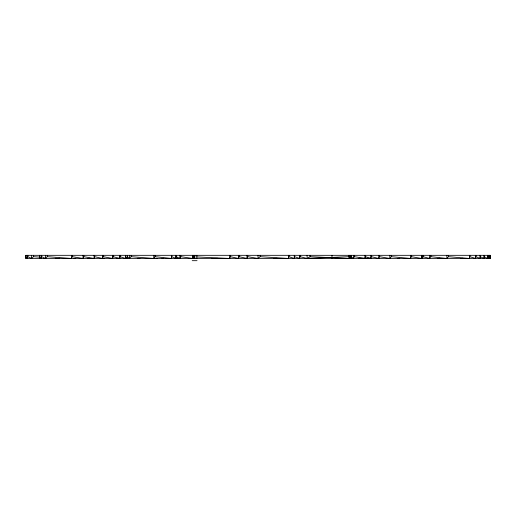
<?xml version="1.0" encoding="UTF-8"?>
<svg xmlns="http://www.w3.org/2000/svg" width="516" height="516" viewBox="0 0 516 516"><rect width="100%" height="100%" fill="white"/><g stroke="black" fill="none" stroke-linecap="round" stroke-linejoin="round"><path stroke-width="0.77" d="M421.643 258.445L421.707 255.317L421.643 258.445L411.375 256.704L410.588 258.445L391.283 256.704L389.799 258.445L379.531 256.704L378.744 258.445L371.352 256.704L371.352 255.317M487.639 255.317L487.639 256.704L488.871 258.445L488.936 256.704L487.639 256.704L487.549 258.445L484.26 256.704L484.26 255.317M25.8 258.445L25.8 255.317L490.2 255.317L490.2 258.445L25.8 258.445L25.929 255.317M39.79 255.317L39.661 258.445L39.661 255.317M120.125 255.317L120.125 256.704L125.465 258.445L125.594 255.317M300.112 255.317L300.112 256.704L307.091 258.445L310.084 256.704L349.113 258.445L349.235 255.317M125.594 256.704L127.233 258.445L127.394 255.317M349.235 256.704L350.88 258.445L351.067 255.317M480.312 255.317L480.312 256.704L484.008 258.445L484.26 256.704M25.929 256.704L27.567 258.445L27.851 255.317M39.79 256.704L41.435 258.445L41.712 255.317M176.169 255.317L175.885 258.445L171.776 256.704L171.776 255.317M475.92 255.317L475.92 256.704L480.028 258.445L480.312 256.704M127.394 256.704L129.445 258.445L131.18 256.704L153.774 258.445L155.032 256.704L171.467 258.445L171.776 256.704M469.85 255.317L469.85 256.704L475.604 258.445L475.92 256.704M288.928 255.317L288.928 256.704L294.268 258.445L294.642 255.317M113.146 255.317L113.146 256.704L119.718 258.445L120.125 256.704M239.14 255.317L239.14 256.704L246.945 258.445L247.732 256.704L258 258.445L260.174 256.704L288.515 258.445L288.928 256.704M351.067 256.704L353.531 258.445L354.35 256.704L365.031 258.445L365.444 255.317M489.452 257.865L489.729 255.317M423.036 255.317L423.036 256.704L429.609 258.445L430.834 256.704L446.856 258.445L448.462 256.704L469.412 258.445L469.85 256.704M94.66 255.317L94.66 256.704L102.465 258.445L103.194 256.704L112.643 258.445L113.146 256.704M421.707 256.704L422.533 258.445L423.036 256.704M294.642 256.704L299.577 258.445L300.112 256.704M365.444 256.704L370.785 258.445L371.352 256.704M41.712 256.704L45.414 258.445L47.272 256.704L71.505 258.445L72.324 256.704L83.005 258.445L83.792 256.704L94.067 258.445L94.66 256.704M230.323 255.317L230.323 256.704L238.54 258.445L239.14 256.704M196.712 256.955L229.691 258.445L230.323 256.704M193.352 255.317L192.694 258.445L180.781 256.704L179.865 258.445L176.169 256.704M27.851 256.704L31.547 258.445L33.405 256.704L33.405 255.317M74.007 258.445L75.555 258.239M87.875 258.445L89.416 258.239M102.755 258.445L104.355 258.239M116.622 258.445L118.216 258.239M162.024 258.445L163.585 258.271M177.446 258.271L175.885 258.445L175.885 255.317M460.569 258.445L462.929 258.226M437.568 258.445L439.942 258.252M43.492 258.445L45.827 258.258M57.353 258.445L59.688 258.258M397.32 258.445L399.707 258.277M369.953 258.252L358.884 258.258M273.925 258.445L277.073 258.252M349.113 256.704L305.324 258.445M212.005 258.445L217.623 258.258M192.204 260.683L197.041 260.683M33.405 256.704L39.661 257.149M55.296 258.271L57.644 258.445M137.572 258.264L139.907 258.445M156.038 258.277L157.599 258.445M177.24 258.213L178.833 258.445M193.352 256.704L194.848 257L192.694 258.445L192.694 255.317M489.381 256.704L490.2 258.445L490.135 255.317M488.936 256.704L489.755 258.445L489.755 255.317M490.2 258.445L489.981 255.317M489.729 256.704L489.755 258.445M488.936 255.317L488.871 258.445M487.549 255.317L487.549 258.445M484.008 255.317L484.008 258.445M480.028 255.317L480.028 258.445M475.604 255.317L475.604 258.445M469.412 255.317L469.412 258.445M448.462 255.317L448.462 256.704M446.856 255.317L446.856 258.445M430.834 255.317L430.834 256.704M429.609 255.317L429.609 258.445M422.533 255.317L422.533 258.445M411.375 255.317L411.375 256.704M410.588 255.317L410.588 258.445M391.283 255.317L391.283 256.704M389.799 255.317L389.799 258.445M379.531 255.317L379.531 256.704M378.744 255.317L378.744 258.445M370.785 255.317L370.785 258.445M365.031 255.317L365.031 258.445M354.35 255.317L354.35 256.704M353.531 255.317L353.531 258.445M350.88 255.317L350.88 258.445M349.113 255.317L349.113 258.445M331.969 255.317L331.969 258.445M310.084 255.317L310.084 256.704M307.091 255.317L307.091 258.445M299.577 255.317L299.577 258.445M294.268 255.317L294.268 258.445M288.515 255.317L288.515 258.445M260.174 255.317L260.174 256.704M258 255.317L258 258.445M247.732 255.317L247.732 256.704M246.945 255.317L246.945 258.445M238.54 255.317L238.54 258.445M229.691 255.317L229.691 258.445M196.848 255.317L196.848 258.445M194.848 255.317L194.848 258.445M180.781 255.317L180.781 256.704M179.865 255.317L179.865 258.445M171.467 255.317L171.467 258.445M155.032 255.317L155.032 256.704M153.774 255.317L153.774 258.445M131.18 255.317L131.18 256.704M129.445 255.317L129.445 258.445M127.233 255.317L127.233 258.445M125.465 255.317L125.465 258.445M119.718 255.317L119.718 258.445M112.643 255.317L112.643 258.445M103.194 255.317L103.194 256.704M102.465 255.317L102.465 258.445M94.067 255.317L94.067 258.445M83.792 255.317L83.792 256.704M83.005 255.317L83.005 258.445M72.324 255.317L72.324 256.704M71.505 255.317L71.505 258.445M47.272 255.317L47.272 256.704M45.414 255.317L45.414 258.445M41.435 255.317L41.435 258.445M31.547 255.317L31.547 258.445M27.567 255.317L27.567 258.445"/></g></svg>
